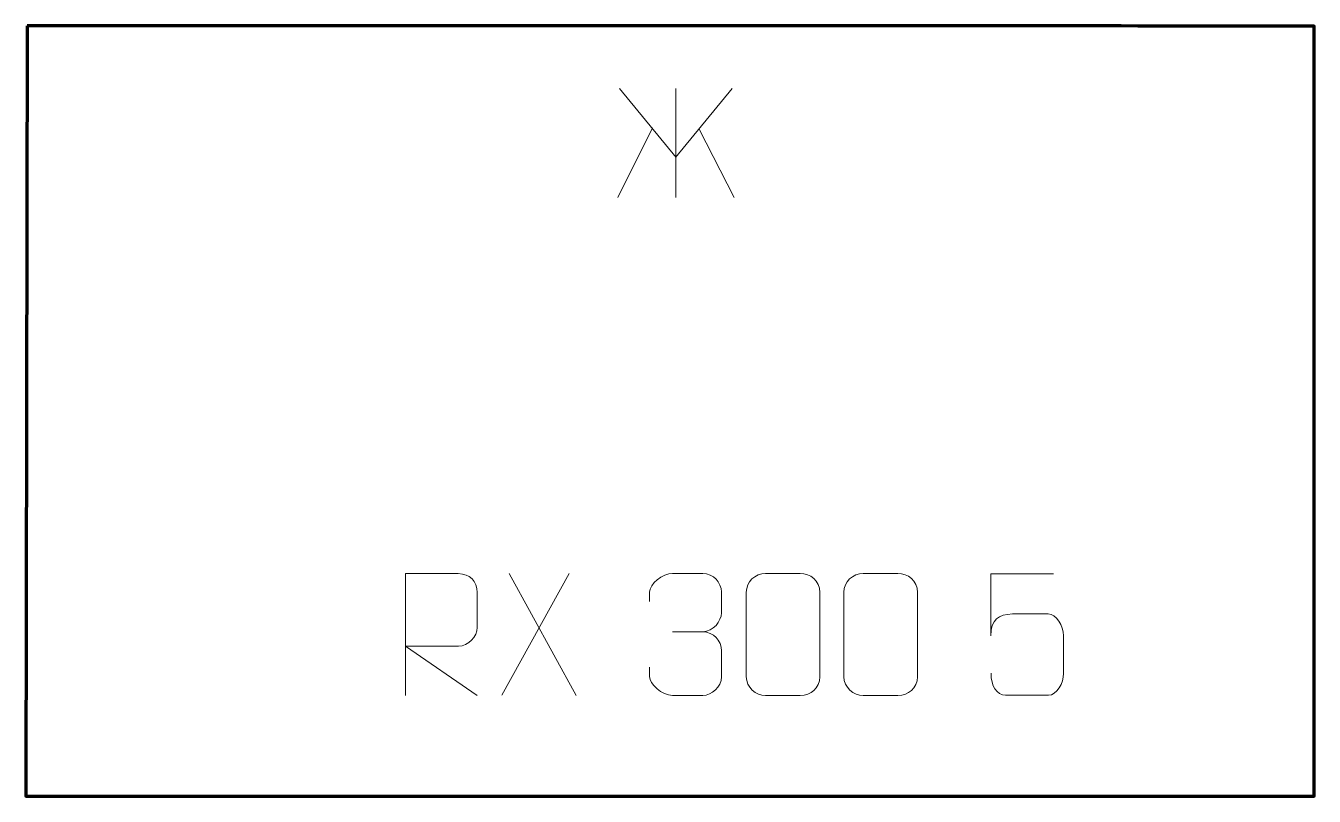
# Model space of a CAD drawing. Header units: millimetres. Extents: x -136 to 128, y -222 to -63.
import ezdxf

# ---------------------------------------------------------------- set-up
doc = ezdxf.new("R2010")
doc.units = ezdxf.units.MM
doc.header["$MEASUREMENT"] = 0
doc.layers.add('layer 1', color=7, linetype='Continuous')

msp = doc.modelspace()

# ---------------------------------------------------------------- linework, layer by layer
at = {"layer": 'layer 1', "color": 242, "lineweight": 158}
msp.add_open_spline([(-136.0369, -63.2276), (128.4201, -63.2276), (128.4201, -63.3275), (128.4201, -63.3275), (128.4201, -63.3275), (128.4201, -63.3275), (128.4201, -221.5241), (128.4201, -221.5241), (128.4201, -221.5241), (128.4201, -221.5241), (-136.309, -221.5241), (-136.309, -221.5241), (-136.309, -221.5241), (-136.309, -221.5241), (-136.0369, -63.2276), (-136.0369, -63.2276)], degree=3, knots=[0, 0, 0, 0, 0.2, 0.2, 0.2, 0.2, 0.4, 0.4, 0.4, 0.4, 0.6, 0.6, 0.6, 0.6, 1, 1, 1, 1], dxfattribs=at)
at = {"layer": 'layer 1', "color": 142, "lineweight": 9}
for points in [[(-14.3141, -76.1216), (-14.3141, -76.1216), (-2.6578, -90.3074), (-2.6578, -90.3074)], [(8.8578, -76.1216), (8.8578, -76.1216), (-2.7986, -90.3074), (-2.7986, -90.3074)], [(-2.7371, -76.1216), (-2.7371, -76.1216), (-2.7371, -98.5361), (-2.7371, -98.5361)], [(-14.6651, -98.5361), (-14.6651, -98.5361), (-7.5312, -84.2236), (-7.5312, -84.2236)], [(9.2087, -98.5361), (9.2087, -98.5361), (2.0749, -84.4387), (2.0749, -84.4387)], [(-24.6841, -175.7863), (-24.6841, -175.7863), (-38.4641, -200.7537), (-38.4641, -200.7537)], [(-37.0053, -175.7863), (-37.0053, -175.7863), (-23.2252, -200.8116), (-23.2252, -200.8116)], [(-3.4211, -187.7502), (-3.4211, -187.7502), (2.7932, -187.7502), (2.7932, -187.7502)]]:
    msp.add_open_spline(points, degree=3, dxfattribs=at)
for points, knots in [([(-58.2554, -200.8116), (-58.2554, -200.8116), (-58.2554, -175.7864), (-58.2554, -175.7864), (-58.2554, -175.7864), (-54.6502, -175.7864), (-51.0443, -175.7864), (-47.4388, -175.7864), (-47.4388, -175.7864), (-45.1068, -175.8242), (-43.5451, -177.3184), (-43.5492, -179.6917), (-43.5492, -179.6917), (-43.5496, -181.733), (-43.5496, -184.8012), (-43.5492, -186.8431), (-43.5492, -186.8431), (-43.5557, -188.7239), (-45.3732, -190.6713), (-47.3885, -190.6905), (-47.3885, -190.6905), (-47.3885, -190.6905), (-58.2554, -190.6905), (-58.2554, -190.6905), (-58.2554, -190.6905), (-58.2554, -190.6905), (-43.5585, -200.8116), (-43.5585, -200.8116)], [0, 0, 0, 0, 0.125, 0.125, 0.125, 0.125, 0.25, 0.25, 0.25, 0.25, 0.375, 0.375, 0.375, 0.375, 0.5, 0.5, 0.5, 0.5, 0.625, 0.625, 0.625, 0.625, 0.75, 0.75, 0.75, 0.75, 1, 1, 1, 1]), ([(-8.1443, -181.4871), (-8.1443, -181.4871), (-8.1443, -179.6245), (-8.1443, -179.6245), (-8.1443, -179.6245), (-8.1586, -177.8776), (-5.4864, -175.7534), (-3.4215, -175.7762), (-3.4215, -175.7762), (-1.3515, -175.7762), (0.7185, -175.7762), (2.7882, -175.7762), (2.7882, -175.7762), (4.989, -175.7673), (6.5919, -177.6194), (6.6364, -179.537), (6.6364, -179.537), (6.636, -180.9762), (6.636, -182.4155), (6.6364, -183.8551), (6.6364, -183.8551), (6.5876, -185.5133), (4.9804, -187.7498), (2.7758, -187.7397), (2.7758, -187.7397), (4.9859, -187.7509), (6.5984, -189.5594), (6.6526, -191.6247), (6.6526, -191.6247), (6.6522, -193.4146), (6.6522, -195.2044), (6.6526, -196.9947), (6.6526, -196.9947), (6.6627, -199.062), (4.602, -200.8302), (2.7758, -200.822), (2.7758, -200.822), (0.7046, -200.8217), (-1.3666, -200.8217), (-3.4381, -200.822), (-3.4381, -200.822), (-5.613, -200.8104), (-8.1512, -198.4033), (-8.1698, -196.9374), (-8.1698, -196.9374), (-8.1698, -196.9374), (-8.1698, -195.0233), (-8.1698, -195.0233)], [0, 0, 0, 0, 0.07692308, 0.07692308, 0.07692308, 0.07692308, 0.15384615, 0.15384615, 0.15384615, 0.15384615, 0.23076923, 0.23076923, 0.23076923, 0.23076923, 0.30769231, 0.30769231, 0.30769231, 0.30769231, 0.38461538, 0.38461538, 0.38461538, 0.38461538, 0.46153846, 0.46153846, 0.46153846, 0.46153846, 0.53846154, 0.53846154, 0.53846154, 0.53846154, 0.61538462, 0.61538462, 0.61538462, 0.61538462, 0.69230769, 0.69230769, 0.69230769, 0.69230769, 0.76923077, 0.76923077, 0.76923077, 0.76923077, 0.84615385, 0.84615385, 0.84615385, 0.84615385, 1, 1, 1, 1]), ([(15.7079, -175.7638), (18.0808, -175.7638), (20.4541, -175.7638), (22.8275, -175.7638), (22.8275, -175.7638), (24.8136, -175.7281), (26.8455, -177.2267), (26.8726, -179.6758), (26.8726, -179.6758), (26.8723, -185.4497), (26.8723, -191.2241), (26.8726, -196.9988), (26.8726, -196.9988), (26.7301, -199.3331), (25.0188, -200.8197), (22.8275, -200.8305), (22.8275, -200.8305), (20.4482, -200.8302), (18.069, -200.8302), (15.6902, -200.8305), (15.6902, -200.8305), (13.7261, -200.9364), (11.7139, -199.0431), (11.7253, -197.0163), (11.7253, -197.0163), (11.7257, -191.219), (11.7257, -185.4222), (11.7253, -179.6258), (11.7253, -179.6258), (11.7297, -177.4776), (13.5118, -175.7502), (15.7079, -175.7638)], [0, 0, 0, 0, 0.11111111, 0.11111111, 0.11111111, 0.11111111, 0.22222222, 0.22222222, 0.22222222, 0.22222222, 0.33333333, 0.33333333, 0.33333333, 0.33333333, 0.44444444, 0.44444444, 0.44444444, 0.44444444, 0.55555556, 0.55555556, 0.55555556, 0.55555556, 0.66666667, 0.66666667, 0.66666667, 0.66666667, 0.77777778, 0.77777778, 0.77777778, 0.77777778, 1, 1, 1, 1]), ([(35.7654, -175.7638), (38.1383, -175.7638), (40.5116, -175.7638), (42.8849, -175.7638), (42.8849, -175.7638), (44.8711, -175.7281), (46.9029, -177.2267), (46.9301, -179.6758), (46.9301, -179.6758), (46.9297, -185.4497), (46.9297, -191.2241), (46.9301, -196.9988), (46.9301, -196.9988), (46.7875, -199.3331), (45.0763, -200.8197), (42.8849, -200.8305), (42.8849, -200.8305), (40.5057, -200.8302), (38.1265, -200.8302), (35.7476, -200.8305), (35.7476, -200.8305), (33.7835, -200.9364), (31.7714, -199.0431), (31.7828, -197.0163), (31.7828, -197.0163), (31.7832, -191.219), (31.7832, -185.4222), (31.7828, -179.6258), (31.7828, -179.6258), (31.7871, -177.4776), (33.5693, -175.7502), (35.7654, -175.7638)], [0, 0, 0, 0, 0.11111111, 0.11111111, 0.11111111, 0.11111111, 0.22222222, 0.22222222, 0.22222222, 0.22222222, 0.33333333, 0.33333333, 0.33333333, 0.33333333, 0.44444444, 0.44444444, 0.44444444, 0.44444444, 0.55555556, 0.55555556, 0.55555556, 0.55555556, 0.66666667, 0.66666667, 0.66666667, 0.66666667, 0.77777778, 0.77777778, 0.77777778, 0.77777778, 1, 1, 1, 1]), ([(74.8521, -175.8084), (74.8521, -175.8084), (61.9635, -175.8084), (61.9635, -175.8084), (61.9635, -175.8084), (61.9638, -180.0512), (61.9638, -184.2943), (61.9635, -188.5376), (61.9635, -188.5376), (61.9632, -185.218), (63.5989, -184.1431), (66.419, -184.0824), (66.419, -184.0824), (68.8656, -184.0821), (71.3121, -184.0821), (73.7584, -184.0824), (73.7584, -184.0824), (75.4129, -184.0756), (76.892, -186.4629), (76.9206, -188.5376), (76.9206, -188.5376), (76.9203, -191.1324), (76.9203, -193.7274), (76.9206, -196.3225), (76.9206, -196.3225), (76.9669, -198.2875), (75.4632, -200.7308), (73.8326, -200.7895), (73.8326, -200.7895), (71.8705, -200.7892), (66.9615, -200.7892), (64.9988, -200.7895), (64.9988, -200.7895), (63.148, -200.7983), (62.0378, -198.8279), (62.0169, -196.2694)], [0, 0, 0, 0, 0.1, 0.1, 0.1, 0.1, 0.2, 0.2, 0.2, 0.2, 0.3, 0.3, 0.3, 0.3, 0.4, 0.4, 0.4, 0.4, 0.5, 0.5, 0.5, 0.5, 0.6, 0.6, 0.6, 0.6, 0.7, 0.7, 0.7, 0.7, 0.8, 0.8, 0.8, 0.8, 1, 1, 1, 1])]:
    msp.add_open_spline(points, degree=3, knots=knots, dxfattribs=at)

doc.saveas('drawing.dxf')
